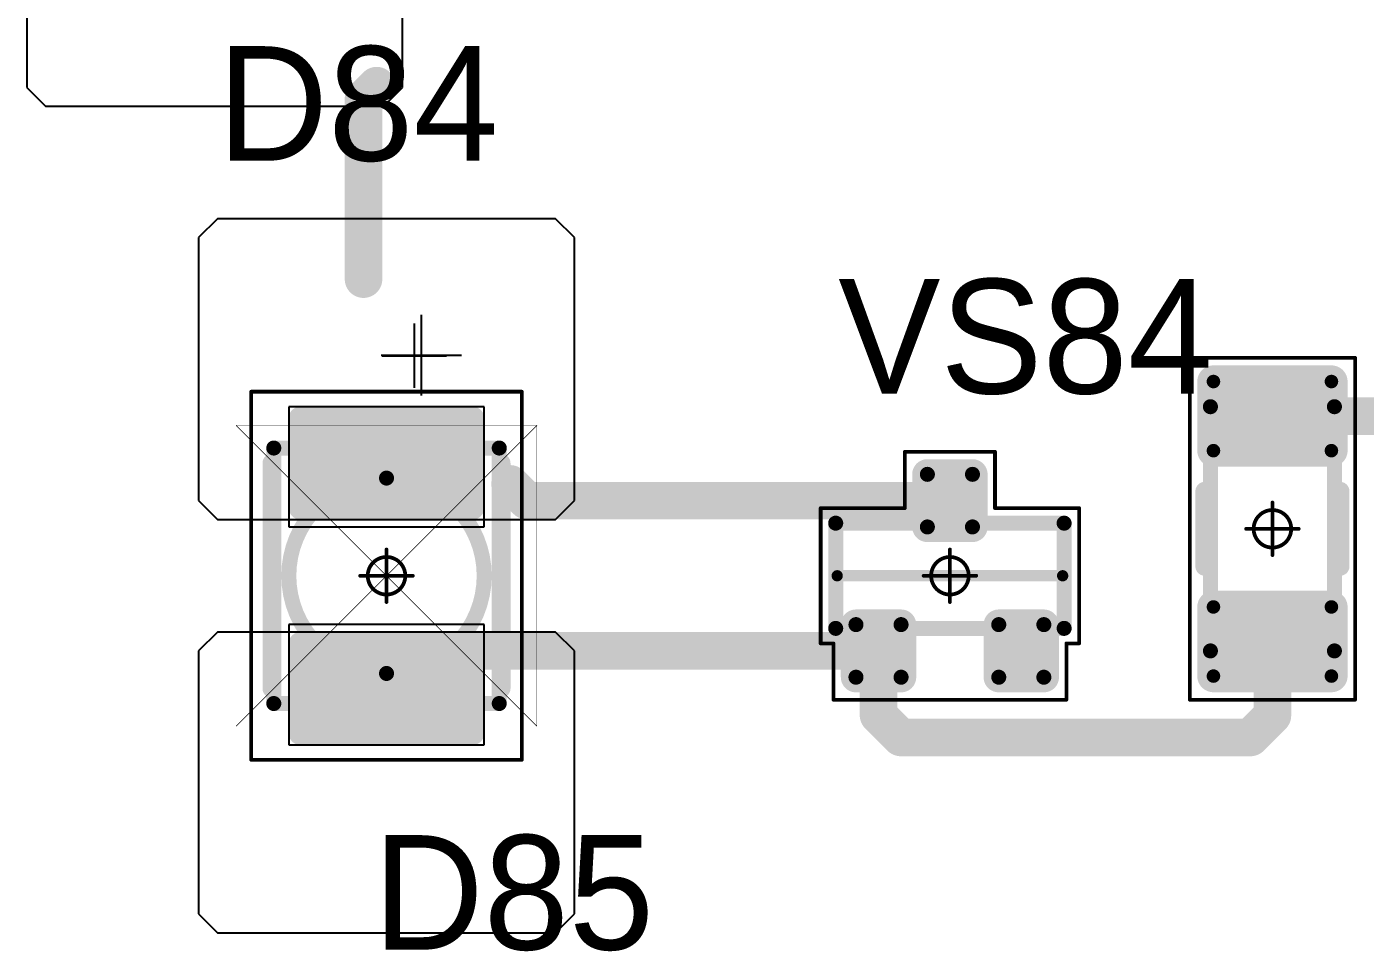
# Model space of a CAD drawing. Header units: millimetres. Extents: x 0 to 395, y 0 to 190.
# Drawn here: x 296.64 to 314.45, y 146.03 to 158.33 of the extents above; entities that cross this region are included whole.
import ezdxf

# ---------------------------------------------------------------- set-up
doc = ezdxf.new("R2010")
doc.units = ezdxf.units.MM
for name, color, linetype in [('Mechanical13', 56, 'Continuous'), ('Mechanical15', 56, 'Continuous'), ('Mechanical5', 56, 'Continuous'), ('TopLayer', 1, 'Continuous'), ('TopOverlay', 2, 'Continuous'), ('TopPaste', 8, 'Continuous'), ('TopSolder', 216, 'Continuous')]:
    doc.layers.add(name, color=color, linetype=linetype)

# ---------------------------------------------------------------- blocks, each defined once
blk = doc.blocks.new('SOT23_1100')
at = {"layer": 'Mechanical13', "const_width": 0.1999996}
for points in [[(-0.7000011399999999, 1.52008078), (0.7000011399999999, 1.52008078)], [(-0.7000011399999999, 1.52008078), (-0.7000011399999999, -1.51991822)], [(0.7000011399999999, 1.52008078), (0.7000011399999999, -1.51991822)], [(-0.7000011399999999, -1.51991822), (0.7000011399999999, -1.51991822)]]:
    blk.add_lwpolyline(points, dxfattribs=at)
at = {"layer": 'Mechanical13', "const_width": 0.0999998}
for points in [[(-0.75000104, 1.52008078, 1), (-0.65000124, 1.52008078, 1)], [(-0.75000104, 1.52008078, 1), (-0.65000124, 1.52008078, 1)], [(0.65000124, 1.52008078, 1), (0.75000104, 1.52008078, 1)], [(0.65000124, 1.52008078, 1), (0.75000104, 1.52008078, 1)], [(-0.75000104, -1.51991822, 1), (-0.65000124, -1.51991822, 1)], [(-0.75000104, -1.51991822, 1), (-0.65000124, -1.51991822, 1)], [(0.65000124, -1.51991822, 1), (0.75000104, -1.51991822, 1)], [(0.65000124, -1.51991822, 1), (0.75000104, -1.51991822, 1)]]:
    blk.add_lwpolyline(points, format="xyb", close=True, dxfattribs=at)
at = {"layer": 'Mechanical15', "const_width": 0.0499999}
for points in [[(-0.90000074, 1.72008038), (-0.90000074, 1.55008072)], [(-0.90000074, 1.72008038), (0.90000074, 1.72008038)], [(0.90000074, 1.72008038), (0.90000074, 0.6000800799999999)], [(-1.64999924, 1.55008072), (-1.64999924, -1.54991816)], [(-1.64999924, 1.55008072), (-0.90000074, 1.55008072)], [(0.90000074, 0.6000800799999999), (1.64999924, 0.6000800799999999)], [(1.64999924, 0.6000800799999999), (1.64999924, -0.59991752)], [(0, 0.35008058), (0, -0.34991802)], [(-0.3499993, 8.128e-05), (0.3499993, 8.128e-05)], [(0.90000074, -0.59991752), (1.64999924, -0.59991752)], [(0.90000074, -0.59991752), (0.90000074, -1.71991782)], [(-1.64999924, -1.54991816), (-0.90000074, -1.54991816)], [(-0.90000074, -1.54991816), (-0.90000074, -1.71991782)], [(-0.90000074, -1.71991782), (0.90000074, -1.71991782)]]:
    blk.add_lwpolyline(points, dxfattribs=at)
at = {"layer": 'Mechanical15'}
for points, const_width in [([(-0.9125000799999999, 1.72008038, 1), (-0.8875014, 1.72008038, 1)], 0.02499868), ([(-0.9125000799999999, 1.72008038, 1), (-0.8875014, 1.72008038, 1)], 0.02499868), ([(0.8875014, 1.72008038, 1), (0.9125000799999999, 1.72008038, 1)], 0.02499868), ([(0.8875014, 1.72008038, 1), (0.9125000799999999, 1.72008038, 1)], 0.02499868), ([(-1.66249858, 1.55008072, 1), (-1.6374999, 1.55008072, 1)], 0.02499868), ([(-1.66249858, 1.55008072, 1), (-1.6374999, 1.55008072, 1)], 0.02499868), ([(-0.9125000799999999, 1.55008072, 1), (-0.8875014, 1.55008072, 1)], 0.02499868), ([(-0.9125000799999999, 1.55008072, 1), (-0.8875014, 1.55008072, 1)], 0.02499868), ([(0.8875014, 0.6000800799999999, 1), (0.9125000799999999, 0.6000800799999999, 1)], 0.02499868), ([(0.8875014, 0.6000800799999999, 1), (0.9125000799999999, 0.6000800799999999, 1)], 0.02499868), ([(1.6374999, 0.6000800799999999, 1), (1.66249858, 0.6000800799999999, 1)], 0.02499868), ([(1.6374999, 0.6000800799999999, 1), (1.66249858, 0.6000800799999999, 1)], 0.02499868), ([(-0.01249934, 0.35008058, 1), (0.01249934, 0.35008058, 1)], 0.02499868), ([(0.2499995, 8.128e-05, 1), (-0.2499995, 8.128e-05, 1)], 0.0499999), ([(-0.36249864, 8.128e-05, 1), (-0.33749996, 8.128e-05, 1)], 0.02499868), ([(-0.26249884, 8.128e-05, 1), (-0.23750016, 8.128e-05, 1)], 0.02499868), ([(0.23750016, 8.128e-05, 1), (0.26249884, 8.128e-05, 1)], 0.02499868), ([(0.33749996, 8.128e-05, 1), (0.36249864, 8.128e-05, 1)], 0.02499868), ([(-0.01249934, -0.34991802, 1), (0.01249934, -0.34991802, 1)], 0.02499868), ([(0.8875014, -0.59991752, 1), (0.9125000799999999, -0.59991752, 1)], 0.02499868), ([(0.8875014, -0.59991752, 1), (0.9125000799999999, -0.59991752, 1)], 0.02499868), ([(1.6374999, -0.59991752, 1), (1.66249858, -0.59991752, 1)], 0.02499868), ([(1.6374999, -0.59991752, 1), (1.66249858, -0.59991752, 1)], 0.02499868), ([(-1.66249858, -1.54991816, 1), (-1.6374999, -1.54991816, 1)], 0.02499868), ([(-1.66249858, -1.54991816, 1), (-1.6374999, -1.54991816, 1)], 0.02499868), ([(-0.9125000799999999, -1.54991816, 1), (-0.8875014, -1.54991816, 1)], 0.02499868), ([(-0.9125000799999999, -1.54991816, 1), (-0.8875014, -1.54991816, 1)], 0.02499868), ([(-0.9125000799999999, -1.71991782, 1), (-0.8875014, -1.71991782, 1)], 0.02499868), ([(-0.9125000799999999, -1.71991782, 1), (-0.8875014, -1.71991782, 1)], 0.02499868), ([(0.8875014, -1.71991782, 1), (0.9125000799999999, -1.71991782, 1)], 0.02499868), ([(0.8875014, -1.71991782, 1), (0.9125000799999999, -1.71991782, 1)], 0.02499868)]:
    blk.add_lwpolyline(points, format="xyb", close=True, dxfattribs=dict(at, const_width=const_width))
at = {"layer": 'TopLayer', "const_width": 0.0999998}
for points in [[(-1.39999974, 1.25008132, 1), (-1.29999994, 1.25008132, 1)], [(-0.7000011399999999, 1.25008132, 1), (-0.6000013399999999, 1.25008132, 1)], [(-1.39999974, 0.65008252, 1), (-1.29999994, 0.65008252, 1)], [(-0.7000011399999999, 0.65008252, 1), (-0.6000013399999999, 0.65008252, 1)], [(0.6000013399999999, 0.30008068, 1), (0.7000011399999999, 0.30008068, 1)], [(1.29999994, 0.30008068, 1), (1.39999974, 0.30008068, 1)], [(0.6000013399999999, -0.29991812, 1), (0.7000011399999999, -0.29991812, 1)], [(1.29999994, -0.29991812, 1), (1.39999974, -0.29991812, 1)], [(-1.39999974, -0.64991996, 1), (-1.29999994, -0.64991996, 1)], [(-0.7000011399999999, -0.64991996, 1), (-0.6000013399999999, -0.64991996, 1)], [(-1.39999974, -1.24991876, 1), (-1.29999994, -1.24991876, 1)], [(-0.7000011399999999, -1.24991876, 1), (-0.6000013399999999, -1.24991876, 1)]]:
    blk.add_lwpolyline(points, format="xyb", close=True, dxfattribs=at)
at = {"layer": 'TopLayer'}
for points in [[(-1.44999964, 1.25008132), (-1.44999964, 0.65008252), (-0.55000144, 1.25008132), (-0.55000144, 0.65008252)], [(-1.34999984, 1.35008112), (-1.34999984, 0.55008272), (-0.65000124, 1.35008112), (-0.65000124, 0.55008272)], [(0.65000124, 0.40008048), (0.65000124, -0.39991792), (1.34999984, 0.40008048), (1.34999984, -0.39991792)], [(0.55000144, 0.30008068), (0.55000144, -0.29991812), (1.44999964, 0.30008068), (1.44999964, -0.29991812)], [(-1.44999964, -0.64991996), (-1.44999964, -1.24991876), (-0.55000144, -0.64991996), (-0.55000144, -1.24991876)], [(-1.34999984, -0.54992016), (-1.34999984, -1.34991856), (-0.65000124, -0.54992016), (-0.65000124, -1.34991856)]]:
    blk.add_solid(points, dxfattribs=at)
at = {"layer": 'TopOverlay', "const_width": 0.1499997}
blk.add_lwpolyline([(0, 1.49999954), (0, -1.49999954)], dxfattribs=at)
at = {"layer": 'TopOverlay', "const_width": 0.07499858}
for points in [[(-0.03750056, 1.49999954, 1), (0.03750056, 1.49999954, 1)], [(-0.03750056, -1.49999954, 1), (0.03750056, -1.49999954, 1)]]:
    blk.add_lwpolyline(points, format="xyb", close=True, dxfattribs=at)
at = {"layer": 'TopPaste', "const_width": 0.07499858}
for points in [[(-1.38749786, 1.25008132, 1), (-1.31250182, 1.25008132, 1)], [(-0.68749926, 1.25008132, 1), (-0.61250322, 1.25008132, 1)], [(-1.38749786, 0.65008252, 1), (-1.31250182, 0.65008252, 1)], [(-0.68749926, 0.65008252, 1), (-0.61250322, 0.65008252, 1)], [(0.61250322, 0.30008068, 1), (0.68749926, 0.30008068, 1)], [(1.31250182, 0.30008068, 1), (1.38749786, 0.30008068, 1)], [(0.61250322, -0.29991812, 1), (0.68749926, -0.29991812, 1)], [(1.31250182, -0.29991812, 1), (1.38749786, -0.29991812, 1)], [(-1.38749786, -0.64991996, 1), (-1.31250182, -0.64991996, 1)], [(-0.68749926, -0.64991996, 1), (-0.61250322, -0.64991996, 1)], [(-1.38749786, -1.24991876, 1), (-1.31250182, -1.24991876, 1)], [(-0.68749926, -1.24991876, 1), (-0.61250322, -1.24991876, 1)]]:
    blk.add_lwpolyline(points, format="xyb", close=True, dxfattribs=at)
at = {"layer": 'TopPaste'}
for points in [[(-1.42499842, 1.25008132), (-1.42499842, 0.65008252), (-0.5750026599999999, 1.25008132), (-0.5750026599999999, 0.65008252)], [(-1.34999984, 1.3250799), (-1.34999984, 0.57508394), (-0.65000124, 1.3250799), (-0.65000124, 0.57508394)], [(0.65000124, 0.37507926), (0.65000124, -0.3749166999999999), (1.34999984, 0.37507926), (1.34999984, -0.3749166999999999)], [(0.5750026599999999, 0.30008068), (0.5750026599999999, -0.29991812), (1.42499842, 0.30008068), (1.42499842, -0.29991812)], [(-1.42499842, -0.64991996), (-1.42499842, -1.24991876), (-0.5750026599999999, -0.64991996), (-0.5750026599999999, -1.24991876)], [(-1.34999984, -0.57492138), (-1.34999984, -1.32491734), (-0.65000124, -0.57492138), (-0.65000124, -1.32491734)]]:
    blk.add_solid(points, dxfattribs=at)
at = {"layer": 'TopSolder', "const_width": 0.2015998}
for points in [[(-1.45079974, 1.25008132, 1), (-1.24919994, 1.25008132, 1)], [(-0.75080114, 1.25008132, 1), (-0.5492013399999999, 1.25008132, 1)], [(-1.45079974, 0.65008252, 1), (-1.24919994, 0.65008252, 1)], [(-0.75080114, 0.65008252, 1), (-0.5492013399999999, 0.65008252, 1)], [(0.5492013399999999, 0.30008068, 1), (0.75080114, 0.30008068, 1)], [(1.24919994, 0.30008068, 1), (1.45079974, 0.30008068, 1)], [(0.5492013399999999, -0.29991812, 1), (0.75080114, -0.29991812, 1)], [(1.24919994, -0.29991812, 1), (1.45079974, -0.29991812, 1)], [(-1.45079974, -0.64991996, 1), (-1.24919994, -0.64991996, 1)], [(-0.75080114, -0.64991996, 1), (-0.5492013399999999, -0.64991996, 1)], [(-1.45079974, -1.24991876, 1), (-1.24919994, -1.24991876, 1)], [(-0.75080114, -1.24991876, 1), (-0.5492013399999999, -1.24991876, 1)]]:
    blk.add_lwpolyline(points, format="xyb", close=True, dxfattribs=at)
at = {"layer": 'TopSolder'}
for points in [[(-1.34999984, 1.45168112), (-1.34999984, 0.44848272), (-0.65000124, 1.45168112), (-0.65000124, 0.44848272)], [(-1.55159964, 1.25008132), (-1.55159964, 0.65008252), (-0.4484014399999999, 1.25008132), (-0.4484014399999999, 0.65008252)], [(0.65000124, 0.50168048), (0.65000124, -0.50151792), (1.34999984, 0.50168048), (1.34999984, -0.50151792)], [(0.4484014399999999, 0.30008068), (0.4484014399999999, -0.29991812), (1.55159964, 0.30008068), (1.55159964, -0.29991812)], [(-1.34999984, -0.44832016), (-1.34999984, -1.45151856), (-0.65000124, -0.44832016), (-0.65000124, -1.45151856)], [(-1.55159964, -0.64991996), (-1.55159964, -1.24991876), (-0.4484014399999999, -0.64991996), (-0.4484014399999999, -1.24991876)]]:
    blk.add_solid(points, dxfattribs=at)
blk = doc.blocks.new('RC1206S_1195')
at = {"layer": 'Mechanical13', "const_width": 0.1999996}
for points in [[(-1.62500056, 0.8249996199999998), (-1.62500056, -0.8249996199999998)], [(-1.62500056, 0.8249996199999998), (1.62500056, 0.8249996199999998)], [(1.62500056, 0.8249996199999998), (1.62500056, -0.8249996199999998)], [(-1.62500056, -0.8249996199999998), (1.62500056, -0.8249996199999998)]]:
    blk.add_lwpolyline(points, dxfattribs=at)
at = {"layer": 'Mechanical13', "const_width": 0.0999998}
for points in [[(-1.67500046, 0.8249996199999998, 1), (-1.57500066, 0.8249996199999998, 1)], [(-1.67500046, 0.8249996199999998, 1), (-1.57500066, 0.8249996199999998, 1)], [(1.57500066, 0.8249996199999998, 1), (1.67500046, 0.8249996199999998, 1)], [(1.57500066, 0.8249996199999998, 1), (1.67500046, 0.8249996199999998, 1)], [(-1.67500046, -0.8249996199999998, 1), (-1.57500066, -0.8249996199999998, 1)], [(-1.67500046, -0.8249996199999998, 1), (-1.57500066, -0.8249996199999998, 1)], [(1.57500066, -0.8249996199999998, 1), (1.67500046, -0.8249996199999998, 1)], [(1.57500066, -0.8249996199999998, 1), (1.67500046, -0.8249996199999998, 1)]]:
    blk.add_lwpolyline(points, format="xyb", close=True, dxfattribs=at)
at = {"layer": 'Mechanical15', "const_width": 0.0499999}
for points in [[(-2.27499926, 1.10000034), (-2.27499926, -1.10000034)], [(-2.27499926, 1.10000034), (2.27499926, 1.10000034)], [(2.27499926, 1.10000034), (2.27499926, -1.10000034)], [(0, 0.3499993), (0, -0.3499993)], [(-0.3499993, 0), (0.3499993, 0)], [(-2.27499926, -1.10000034), (2.27499926, -1.10000034)]]:
    blk.add_lwpolyline(points, dxfattribs=at)
at = {"layer": 'Mechanical15'}
for points, const_width in [([(-2.2874986, 1.10000034, 1), (-2.26249992, 1.10000034, 1)], 0.02499868), ([(-2.2874986, 1.10000034, 1), (-2.26249992, 1.10000034, 1)], 0.02499868), ([(2.26249992, 1.10000034, 1), (2.2874986, 1.10000034, 1)], 0.02499868), ([(2.26249992, 1.10000034, 1), (2.2874986, 1.10000034, 1)], 0.02499868), ([(-0.01249934, 0.3499993, 1), (0.01249934, 0.3499993, 1)], 0.02499868), ([(0.2499995, 0, 1), (-0.2499995, 0, 1)], 0.0499999), ([(-0.36249864, 0, 1), (-0.33749996, 0, 1)], 0.02499868), ([(-0.26249884, 0, 1), (-0.23750016, 0, 1)], 0.02499868), ([(0.23750016, 0, 1), (0.26249884, 0, 1)], 0.02499868), ([(0.33749996, 0, 1), (0.36249864, 0, 1)], 0.02499868), ([(-0.01249934, -0.3499993, 1), (0.01249934, -0.3499993, 1)], 0.02499868), ([(-2.2874986, -1.10000034, 1), (-2.26249992, -1.10000034, 1)], 0.02499868), ([(-2.2874986, -1.10000034, 1), (-2.26249992, -1.10000034, 1)], 0.02499868), ([(2.26249992, -1.10000034, 1), (2.2874986, -1.10000034, 1)], 0.02499868), ([(2.26249992, -1.10000034, 1), (2.2874986, -1.10000034, 1)], 0.02499868)]:
    blk.add_lwpolyline(points, format="xyb", close=True, dxfattribs=dict(at, const_width=const_width))
at = {"layer": 'TopLayer', "const_width": 0.11500104}
for points in [[(-2.01750168, 0.78499716, 1), (-1.90250064, 0.78499716, 1)], [(-1.09750352, 0.78499716, 1), (-0.98250248, 0.78499716, 1)], [(0.98250248, 0.78499716, 1), (1.09750352, 0.78499716, 1)], [(1.90250064, 0.78499716, 1), (2.01750168, 0.78499716, 1)], [(-2.01750168, -0.78499716, 1), (-1.90250064, -0.78499716, 1)], [(-1.09750352, -0.78499716, 1), (-0.98250248, -0.78499716, 1)], [(0.98250248, -0.78499716, 1), (1.09750352, -0.78499716, 1)], [(1.90250064, -0.78499716, 1), (2.01750168, -0.78499716, 1)]]:
    blk.add_lwpolyline(points, format="xyb", close=True, dxfattribs=at)
at = {"layer": 'TopLayer'}
for points in [[(-1.96000116, -0.8999982), (-1.040003, -0.8999982), (-1.96000116, 0.8999982), (-1.040003, 0.8999982)], [(1.040003, -0.8999982), (1.96000116, -0.8999982), (1.040003, 0.8999982), (1.96000116, 0.8999982)], [(-2.0750022, -0.78499716), (-0.92500196, -0.78499716), (-2.0750022, 0.78499716), (-0.92500196, 0.78499716)], [(0.92500196, -0.78499716), (2.0750022, -0.78499716), (0.92500196, 0.78499716), (2.0750022, 0.78499716)]]:
    blk.add_solid(points, dxfattribs=at)
at = {"layer": 'TopOverlay', "const_width": 0.2499995}
for points in [[(-0.499999, 0.90000074), (0.499999, 0.90000074)], [(-0.499999, -0.90000074), (0.499999, -0.90000074)]]:
    blk.add_lwpolyline(points, dxfattribs=at)
at = {"layer": 'TopOverlay', "const_width": 0.12499848}
for points in [[(-0.56249824, 0.90000074, 1), (-0.43749976, 0.90000074, 1)], [(0.43749976, 0.90000074, 1), (0.56249824, 0.90000074, 1)], [(-0.56249824, -0.90000074, 1), (-0.43749976, -0.90000074, 1)], [(0.43749976, -0.90000074, 1), (0.56249824, -0.90000074, 1)]]:
    blk.add_lwpolyline(points, format="xyb", close=True, dxfattribs=at)
at = {"layer": 'TopPaste', "const_width": 0.08999982}
for points in [[(-2.0049998, 0.78499716, 1), (-1.91500252, 0.78499716, 1)], [(-1.08500164, 0.78499716, 1), (-0.9950043599999999, 0.78499716, 1)], [(0.9950043599999999, 0.78499716, 1), (1.08500164, 0.78499716, 1)], [(1.91500252, 0.78499716, 1), (2.0049998, 0.78499716, 1)], [(-2.0049998, -0.78499716, 1), (-1.91500252, -0.78499716, 1)], [(-1.08500164, -0.78499716, 1), (-0.9950043599999999, -0.78499716, 1)], [(0.9950043599999999, -0.78499716, 1), (1.08500164, -0.78499716, 1)], [(1.91500252, -0.78499716, 1), (2.0049998, -0.78499716, 1)]]:
    blk.add_lwpolyline(points, format="xyb", close=True, dxfattribs=at)
at = {"layer": 'TopPaste'}
for points in [[(-2.05000098, -0.78499716), (-0.9500031800000001, -0.78499716), (-2.05000098, 0.78499716), (-0.9500031800000001, 0.78499716)], [(-1.96000116, -0.8749969799999999), (-1.040003, -0.8749969799999999), (-1.96000116, 0.8749969799999999), (-1.040003, 0.8749969799999999)], [(0.9500031800000001, -0.78499716), (2.05000098, -0.78499716), (0.9500031800000001, 0.78499716), (2.05000098, 0.78499716)], [(1.040003, -0.8749969799999999), (1.96000116, -0.8749969799999999), (1.040003, 0.8749969799999999), (1.96000116, 0.8749969799999999)]]:
    blk.add_solid(points, dxfattribs=at)
at = {"layer": 'TopSolder', "const_width": 0.21500084}
for points in [[(-2.06750158, 0.78499716, 1), (-1.85250074, 0.78499716, 1)], [(-1.14750342, 0.78499716, 1), (-0.93250258, 0.78499716, 1)], [(0.93250258, 0.78499716, 1), (1.14750342, 0.78499716, 1)], [(1.85250074, 0.78499716, 1), (2.06750158, 0.78499716, 1)], [(-2.06750158, -0.78499716, 1), (-1.85250074, -0.78499716, 1)], [(-1.14750342, -0.78499716, 1), (-0.93250258, -0.78499716, 1)], [(0.93250258, -0.78499716, 1), (1.14750342, -0.78499716, 1)], [(1.85250074, -0.78499716, 1), (2.06750158, -0.78499716, 1)]]:
    blk.add_lwpolyline(points, format="xyb", close=True, dxfattribs=at)
at = {"layer": 'TopSolder'}
for points in [[(-1.96000116, -0.999998), (-1.040003, -0.999998), (-1.96000116, 0.999998), (-1.040003, 0.999998)], [(1.040003, -0.999998), (1.96000116, -0.999998), (1.040003, 0.999998), (1.96000116, 0.999998)], [(-2.175002, -0.78499716), (-0.8250021599999999, -0.78499716), (-2.175002, 0.78499716), (-0.8250021599999999, 0.78499716)], [(0.8250021599999999, -0.78499716), (2.175002, -0.78499716), (0.8250021599999999, 0.78499716), (2.175002, 0.78499716)]]:
    blk.add_solid(points, dxfattribs=at)
blk = doc.blocks.new('T66G_4_1249')
at = {"layer": 'Mechanical13'}
for p, q in [((2.93559992, 0.07119874), (2.93559992, -1.00000054)), ((2.40000028, -0.4644009), (3.47119956, -0.4644009))]:
    blk.add_line(p, q, dxfattribs=at)
at = {"layer": 'Mechanical13', "const_width": 0.1999996}
for points in [[(-1.69999914, 1.49999954), (1.69999914, 1.49999954)], [(-1.69999914, 1.49999954), (-1.69999914, -1.49999954)], [(1.69999914, 1.49999954), (1.69999914, -1.49999954)], [(-1.69999914, -1.49999954), (1.69999914, -1.49999954)]]:
    blk.add_lwpolyline(points, dxfattribs=at)
at = {"layer": 'Mechanical13'}
for points, const_width in [([(-1.74999904, 1.49999954, 1), (-1.64999924, 1.49999954, 1)], 0.0999998), ([(-1.74999904, 1.49999954, 1), (-1.64999924, 1.49999954, 1)], 0.0999998), ([(1.64999924, 1.49999954, 1), (1.74999904, 1.49999954, 1)], 0.0999998), ([(1.64999924, 1.49999954, 1), (1.74999904, 1.49999954, 1)], 0.0999998), ([(1.29999994, 0, 1), (-1.29999994, 0, 1)], 0.1999996), ([(-1.34999984, 0, 1), (-1.25000004, 0, 1)], 0.0999998), ([(1.25000004, 0, 1), (1.34999984, 0, 1)], 0.0999998), ([(-1.74999904, -1.49999954, 1), (-1.64999924, -1.49999954, 1)], 0.0999998), ([(-1.74999904, -1.49999954, 1), (-1.64999924, -1.49999954, 1)], 0.0999998), ([(1.64999924, -1.49999954, 1), (1.74999904, -1.49999954, 1)], 0.0999998), ([(1.64999924, -1.49999954, 1), (1.74999904, -1.49999954, 1)], 0.0999998)]:
    blk.add_lwpolyline(points, format="xyb", close=True, dxfattribs=dict(at, const_width=const_width))
at = {"layer": 'Mechanical15', "const_width": 0.0499999}
for points in [[(-2.45000018, 1.79999894), (-2.45000018, -1.79999894)], [(-2.45000018, 1.79999894), (2.45000018, 1.79999894)], [(2.45000018, 1.79999894), (2.45000018, -1.79999894)], [(0, 0.3499993), (0, -0.3499993)], [(-0.3499993, 0), (0.3499993, 0)], [(-2.45000018, -1.79999894), (2.45000018, -1.79999894)]]:
    blk.add_lwpolyline(points, dxfattribs=at)
at = {"layer": 'Mechanical15'}
for points, const_width in [([(-2.46249952, 1.79999894, 1), (-2.43750084, 1.79999894, 1)], 0.02499868), ([(-2.46249952, 1.79999894, 1), (-2.43750084, 1.79999894, 1)], 0.02499868), ([(2.43750084, 1.79999894, 1), (2.46249952, 1.79999894, 1)], 0.02499868), ([(2.43750084, 1.79999894, 1), (2.46249952, 1.79999894, 1)], 0.02499868), ([(-0.01249934, 0.3499993, 1), (0.01249934, 0.3499993, 1)], 0.02499868), ([(0.2499995, 0, 1), (-0.2499995, 0, 1)], 0.0499999), ([(-0.36249864, 0, 1), (-0.33749996, 0, 1)], 0.02499868), ([(-0.26249884, 0, 1), (-0.23750016, 0, 1)], 0.02499868), ([(0.23750016, 0, 1), (0.26249884, 0, 1)], 0.02499868), ([(0.33749996, 0, 1), (0.36249864, 0, 1)], 0.02499868), ([(-0.01249934, -0.3499993, 1), (0.01249934, -0.3499993, 1)], 0.02499868), ([(-2.46249952, -1.79999894, 1), (-2.43750084, -1.79999894, 1)], 0.02499868), ([(-2.46249952, -1.79999894, 1), (-2.43750084, -1.79999894, 1)], 0.02499868), ([(2.43750084, -1.79999894, 1), (2.46249952, -1.79999894, 1)], 0.02499868), ([(2.43750084, -1.79999894, 1), (2.46249952, -1.79999894, 1)], 0.02499868)]:
    blk.add_lwpolyline(points, format="xyb", close=True, dxfattribs=dict(at, const_width=const_width))
at = {"layer": 'TopLayer'}
for p, q in [((-4.50000116, 2.50000008), (-4.75000066, 2.25000058)), ((-1.00000054, 2.50000008), (-4.50000116, 2.50000008)), ((-0.75000104, 2.25000058), (-1.00000054, 2.50000008)), ((1.00000054, 2.50000008), (0.75000104, 2.25000058)), ((4.50000116, 2.50000008), (1.00000054, 2.50000008)), ((4.75000066, 2.25000058), (4.50000116, 2.50000008)), ((-4.75000066, 2.25000058), (-4.75000066, -2.25000058)), ((-0.75000104, -2.25000058), (-0.75000104, 2.25000058)), ((0.75000104, 2.25000058), (0.75000104, -2.25000058)), ((4.75000066, -2.25000058), (4.75000066, 2.25000058)), ((-4.75000066, -2.25000058), (-4.50000116, -2.50000008)), ((-1.00000054, -2.50000008), (-0.75000104, -2.25000058)), ((0.75000104, -2.25000058), (1.00000054, -2.50000008)), ((4.50000116, -2.50000008), (4.75000066, -2.25000058)), ((-4.50000116, -2.50000008), (-1.00000054, -2.50000008)), ((1.00000054, -2.50000008), (4.50000116, -2.50000008))]:
    blk.add_line(p, q, dxfattribs=at)
at = {"layer": 'TopLayer', "const_width": 0.1499997}
for points in [[(-2.17499692, 1.15000024, 1), (-2.02499976, 1.15000024, 1)], [(-0.9749993199999999, 1.15000024, 1), (-0.8250021599999999, 1.15000024, 1)], [(0.8250021599999999, 1.15000024, 1), (0.9749993199999999, 1.15000024, 1)], [(2.02499976, 1.15000024, 1), (2.17499692, 1.15000024, 1)], [(-2.17499692, -1.15000024, 1), (-2.02499976, -1.15000024, 1)], [(-0.9749993199999999, -1.15000024, 1), (-0.8250021599999999, -1.15000024, 1)], [(0.8250021599999999, -1.15000024, 1), (0.9749993199999999, -1.15000024, 1)], [(2.02499976, -1.15000024, 1), (2.17499692, -1.15000024, 1)]]:
    blk.add_lwpolyline(points, format="xyb", close=True, dxfattribs=at)
at = {"layer": 'TopLayer'}
for points in [[(-0.90000074, 1.29999994), (-2.09999834, 1.29999994), (-0.90000074, -1.29999994), (-2.09999834, -1.29999994)], [(2.09999834, 1.29999994), (0.90000074, 1.29999994), (2.09999834, -1.29999994), (0.90000074, -1.29999994)], [(-0.75000104, 1.15000024), (-2.24999804, 1.15000024), (-0.75000104, -1.15000024), (-2.24999804, -1.15000024)], [(2.24999804, 1.15000024), (0.75000104, 1.15000024), (2.24999804, -1.15000024), (0.75000104, -1.15000024)]]:
    blk.add_solid(points, dxfattribs=at)
at = {"layer": 'TopOverlay'}
for p, q in [((2.928480299999999, 0.0569595), (2.928480299999999, -0.8000009399999999)), ((2.50000008, -0.37152072), (3.35696052, -0.37152072))]:
    blk.add_line(p, q, dxfattribs=at)
at = {"layer": 'TopOverlay', "const_width": 0.2499995}
for points in [[(-1.49999954, 1.52500076), (1.49999954, 1.52500076)], [(-1.49999954, -1.52500076), (1.49999954, -1.52500076)]]:
    blk.add_lwpolyline(points, dxfattribs=at)
at = {"layer": 'TopOverlay', "const_width": 0.12499848}
for points in [[(-1.56249878, 1.52500076, 1), (-1.4375003, 1.52500076, 1)], [(1.4375003, 1.52500076, 1), (1.56249878, 1.52500076, 1)], [(-1.56249878, -1.52500076, 1), (-1.4375003, -1.52500076, 1)], [(1.4375003, -1.52500076, 1), (1.56249878, -1.52500076, 1)]]:
    blk.add_lwpolyline(points, format="xyb", close=True, dxfattribs=at)
at = {"layer": 'TopPaste', "const_width": 0.12499848}
for points in [[(-2.16249758, 1.15000024, 1), (-2.0374991, 1.15000024, 1)], [(-0.96249998, 1.15000024, 1), (-0.8375015, 1.15000024, 1)], [(0.8375015, 1.15000024, 1), (0.96249998, 1.15000024, 1)], [(2.0374991, 1.15000024, 1), (2.16249758, 1.15000024, 1)], [(-2.16249758, -1.15000024, 1), (-2.0374991, -1.15000024, 1)], [(-0.96249998, -1.15000024, 1), (-0.8375015, -1.15000024, 1)], [(0.8375015, -1.15000024, 1), (0.96249998, -1.15000024, 1)], [(2.0374991, -1.15000024, 1), (2.16249758, -1.15000024, 1)]]:
    blk.add_lwpolyline(points, format="xyb", close=True, dxfattribs=at)
at = {"layer": 'TopPaste'}
for points in [[(-0.90000074, 1.27499872), (-2.09999834, 1.27499872), (-0.90000074, -1.27499872), (-2.09999834, -1.27499872)], [(2.09999834, 1.27499872), (0.90000074, 1.27499872), (2.09999834, -1.27499872), (0.90000074, -1.27499872)], [(-0.7750022599999999, 1.15000024), (-2.22499682, 1.15000024), (-0.7750022599999999, -1.15000024), (-2.22499682, -1.15000024)], [(2.22499682, 1.15000024), (0.7750022599999999, 1.15000024), (2.22499682, -1.15000024), (0.7750022599999999, -1.15000024)]]:
    blk.add_solid(points, dxfattribs=at)
at = {"layer": 'TopSolder'}
for p, q in [((-2.25000058, 1.29999994), (-2.25000058, -1.29999994)), ((-0.65000124, 1.29999994), (-2.25000058, 1.29999994)), ((-0.65000124, -1.29999994), (-0.65000124, 1.29999994)), ((0.65000124, 1.29999994), (0.65000124, -1.29999994)), ((2.25000058, 1.29999994), (0.65000124, 1.29999994)), ((2.25000058, -1.29999994), (2.25000058, 1.29999994)), ((-2.25000058, -1.29999994), (-0.65000124, -1.29999994)), ((0.65000124, -1.29999994), (2.25000058, -1.29999994))]:
    blk.add_line(p, q, dxfattribs=at)
blk = doc.blocks.new('T66G_4_1250')
at = {"layer": 'Mechanical13'}
for p, q in [((2.93559992, 0.07119874), (2.93559992, -1.00000054)), ((2.40000028, -0.4644009), (3.47119956, -0.4644009))]:
    blk.add_line(p, q, dxfattribs=at)
at = {"layer": 'Mechanical13', "const_width": 0.1999996}
for points in [[(-1.69999914, 1.49999954), (1.69999914, 1.49999954)], [(-1.69999914, 1.49999954), (-1.69999914, -1.49999954)], [(1.69999914, 1.49999954), (1.69999914, -1.49999954)], [(-1.69999914, -1.49999954), (1.69999914, -1.49999954)]]:
    blk.add_lwpolyline(points, dxfattribs=at)
at = {"layer": 'Mechanical13'}
for points, const_width in [([(-1.74999904, 1.49999954, 1), (-1.64999924, 1.49999954, 1)], 0.0999998), ([(-1.74999904, 1.49999954, 1), (-1.64999924, 1.49999954, 1)], 0.0999998), ([(1.64999924, 1.49999954, 1), (1.74999904, 1.49999954, 1)], 0.0999998), ([(1.64999924, 1.49999954, 1), (1.74999904, 1.49999954, 1)], 0.0999998), ([(1.29999994, 0, 1), (-1.29999994, 0, 1)], 0.1999996), ([(-1.34999984, 0, 1), (-1.25000004, 0, 1)], 0.0999998), ([(1.25000004, 0, 1), (1.34999984, 0, 1)], 0.0999998), ([(-1.74999904, -1.49999954, 1), (-1.64999924, -1.49999954, 1)], 0.0999998), ([(-1.74999904, -1.49999954, 1), (-1.64999924, -1.49999954, 1)], 0.0999998), ([(1.64999924, -1.49999954, 1), (1.74999904, -1.49999954, 1)], 0.0999998), ([(1.64999924, -1.49999954, 1), (1.74999904, -1.49999954, 1)], 0.0999998)]:
    blk.add_lwpolyline(points, format="xyb", close=True, dxfattribs=dict(at, const_width=const_width))
at = {"layer": 'Mechanical15', "const_width": 0.0499999}
for points in [[(-2.45000018, 1.79999894), (-2.45000018, -1.79999894)], [(-2.45000018, 1.79999894), (2.45000018, 1.79999894)], [(2.45000018, 1.79999894), (2.45000018, -1.79999894)], [(0, 0.3499993), (0, -0.3499993)], [(-0.3499993, 0), (0.3499993, 0)], [(-2.45000018, -1.79999894), (2.45000018, -1.79999894)]]:
    blk.add_lwpolyline(points, dxfattribs=at)
at = {"layer": 'Mechanical15'}
for points, const_width in [([(-2.46249952, 1.79999894, 1), (-2.43750084, 1.79999894, 1)], 0.02499868), ([(-2.46249952, 1.79999894, 1), (-2.43750084, 1.79999894, 1)], 0.02499868), ([(2.43750084, 1.79999894, 1), (2.46249952, 1.79999894, 1)], 0.02499868), ([(2.43750084, 1.79999894, 1), (2.46249952, 1.79999894, 1)], 0.02499868), ([(-0.01249934, 0.3499993, 1), (0.01249934, 0.3499993, 1)], 0.02499868), ([(0.2499995, 0, 1), (-0.2499995, 0, 1)], 0.0499999), ([(-0.36249864, 0, 1), (-0.33749996, 0, 1)], 0.02499868), ([(-0.26249884, 0, 1), (-0.23750016, 0, 1)], 0.02499868), ([(0.23750016, 0, 1), (0.26249884, 0, 1)], 0.02499868), ([(0.33749996, 0, 1), (0.36249864, 0, 1)], 0.02499868), ([(-0.01249934, -0.3499993, 1), (0.01249934, -0.3499993, 1)], 0.02499868), ([(-2.46249952, -1.79999894, 1), (-2.43750084, -1.79999894, 1)], 0.02499868), ([(-2.46249952, -1.79999894, 1), (-2.43750084, -1.79999894, 1)], 0.02499868), ([(2.43750084, -1.79999894, 1), (2.46249952, -1.79999894, 1)], 0.02499868), ([(2.43750084, -1.79999894, 1), (2.46249952, -1.79999894, 1)], 0.02499868)]:
    blk.add_lwpolyline(points, format="xyb", close=True, dxfattribs=dict(at, const_width=const_width))
at = {"layer": 'TopLayer'}
for p, q in [((-4.50000116, 2.50000008), (-4.75000066, 2.25000058)), ((-1.00000054, 2.50000008), (-4.50000116, 2.50000008)), ((-0.75000104, 2.25000058), (-1.00000054, 2.50000008)), ((1.00000054, 2.50000008), (0.75000104, 2.25000058)), ((4.50000116, 2.50000008), (1.00000054, 2.50000008)), ((4.75000066, 2.25000058), (4.50000116, 2.50000008)), ((-4.75000066, 2.25000058), (-4.75000066, -2.25000058)), ((-0.75000104, -2.25000058), (-0.75000104, 2.25000058)), ((0.75000104, 2.25000058), (0.75000104, -2.25000058)), ((4.75000066, -2.25000058), (4.75000066, 2.25000058)), ((-4.75000066, -2.25000058), (-4.50000116, -2.50000008)), ((-1.00000054, -2.50000008), (-0.75000104, -2.25000058)), ((0.75000104, -2.25000058), (1.00000054, -2.50000008)), ((4.50000116, -2.50000008), (4.75000066, -2.25000058)), ((-4.50000116, -2.50000008), (-1.00000054, -2.50000008)), ((1.00000054, -2.50000008), (4.50000116, -2.50000008))]:
    blk.add_line(p, q, dxfattribs=at)
at = {"layer": 'TopLayer', "const_width": 0.1499997}
for points in [[(-2.17499692, 1.15000024, 1), (-2.02499976, 1.15000024, 1)], [(-0.9749993199999999, 1.15000024, 1), (-0.8250021599999999, 1.15000024, 1)], [(0.8250021599999999, 1.15000024, 1), (0.9749993199999999, 1.15000024, 1)], [(2.02499976, 1.15000024, 1), (2.17499692, 1.15000024, 1)], [(-2.17499692, -1.15000024, 1), (-2.02499976, -1.15000024, 1)], [(-0.9749993199999999, -1.15000024, 1), (-0.8250021599999999, -1.15000024, 1)], [(0.8250021599999999, -1.15000024, 1), (0.9749993199999999, -1.15000024, 1)], [(2.02499976, -1.15000024, 1), (2.17499692, -1.15000024, 1)]]:
    blk.add_lwpolyline(points, format="xyb", close=True, dxfattribs=at)
at = {"layer": 'TopLayer'}
for points in [[(-0.90000074, 1.29999994), (-2.09999834, 1.29999994), (-0.90000074, -1.29999994), (-2.09999834, -1.29999994)], [(2.09999834, 1.29999994), (0.90000074, 1.29999994), (2.09999834, -1.29999994), (0.90000074, -1.29999994)], [(-0.75000104, 1.15000024), (-2.24999804, 1.15000024), (-0.75000104, -1.15000024), (-2.24999804, -1.15000024)], [(2.24999804, 1.15000024), (0.75000104, 1.15000024), (2.24999804, -1.15000024), (0.75000104, -1.15000024)]]:
    blk.add_solid(points, dxfattribs=at)
at = {"layer": 'TopOverlay'}
for p, q in [((2.928480299999999, 0.0569595), (2.928480299999999, -0.8000009399999999)), ((2.50000008, -0.37152072), (3.35696052, -0.37152072))]:
    blk.add_line(p, q, dxfattribs=at)
at = {"layer": 'TopOverlay', "const_width": 0.2499995}
for points in [[(-1.49999954, 1.52500076), (1.49999954, 1.52500076)], [(-1.49999954, -1.52500076), (1.49999954, -1.52500076)]]:
    blk.add_lwpolyline(points, dxfattribs=at)
at = {"layer": 'TopOverlay', "const_width": 0.12499848}
for points in [[(-1.56249878, 1.52500076, 1), (-1.4375003, 1.52500076, 1)], [(1.4375003, 1.52500076, 1), (1.56249878, 1.52500076, 1)], [(-1.56249878, -1.52500076, 1), (-1.4375003, -1.52500076, 1)], [(1.4375003, -1.52500076, 1), (1.56249878, -1.52500076, 1)]]:
    blk.add_lwpolyline(points, format="xyb", close=True, dxfattribs=at)
at = {"layer": 'TopPaste', "const_width": 0.12499848}
for points in [[(-2.16249758, 1.15000024, 1), (-2.0374991, 1.15000024, 1)], [(-0.96249998, 1.15000024, 1), (-0.8375015, 1.15000024, 1)], [(0.8375015, 1.15000024, 1), (0.96249998, 1.15000024, 1)], [(2.0374991, 1.15000024, 1), (2.16249758, 1.15000024, 1)], [(-2.16249758, -1.15000024, 1), (-2.0374991, -1.15000024, 1)], [(-0.96249998, -1.15000024, 1), (-0.8375015, -1.15000024, 1)], [(0.8375015, -1.15000024, 1), (0.96249998, -1.15000024, 1)], [(2.0374991, -1.15000024, 1), (2.16249758, -1.15000024, 1)]]:
    blk.add_lwpolyline(points, format="xyb", close=True, dxfattribs=at)
at = {"layer": 'TopPaste'}
for points in [[(-0.90000074, 1.27499872), (-2.09999834, 1.27499872), (-0.90000074, -1.27499872), (-2.09999834, -1.27499872)], [(2.09999834, 1.27499872), (0.90000074, 1.27499872), (2.09999834, -1.27499872), (0.90000074, -1.27499872)], [(-0.7750022599999999, 1.15000024), (-2.22499682, 1.15000024), (-0.7750022599999999, -1.15000024), (-2.22499682, -1.15000024)], [(2.22499682, 1.15000024), (0.7750022599999999, 1.15000024), (2.22499682, -1.15000024), (0.7750022599999999, -1.15000024)]]:
    blk.add_solid(points, dxfattribs=at)
at = {"layer": 'TopSolder'}
for p, q in [((-2.25000058, 1.29999994), (-2.25000058, -1.29999994)), ((-0.65000124, 1.29999994), (-2.25000058, 1.29999994)), ((-0.65000124, -1.29999994), (-0.65000124, 1.29999994)), ((0.65000124, 1.29999994), (0.65000124, -1.29999994)), ((2.25000058, 1.29999994), (0.65000124, 1.29999994)), ((2.25000058, -1.29999994), (2.25000058, 1.29999994)), ((-2.25000058, -1.29999994), (-0.65000124, -1.29999994)), ((0.65000124, -1.29999994), (2.25000058, -1.29999994))]:
    blk.add_line(p, q, dxfattribs=at)

msp = doc.modelspace()

# ---------------------------------------------------------------- linework, layer by layer
at = {"layer": 'Mechanical5'}
for points, const_width in [([(299.43068892, 149.02712892), (303.4306885399999, 153.02712854)], 0.009999979999999999), ([(299.43068892, 153.02712854), (303.4306885399999, 149.02712892)], 0.009999979999999999), ([(299.43068892, 153.02712854), (303.4306885399999, 153.02712854)], 0.00100076), ([(299.43068892, 149.02712892), (299.43068892, 153.02712854)], 0.00100076), ([(303.4306885399999, 149.02712892), (303.4306885399999, 153.02712854)], 0.00100076), ([(299.43068892, 149.02712892), (303.4306885399999, 149.02712892)], 0.00100076)]:
    msp.add_lwpolyline(points, dxfattribs=dict(at, const_width=const_width))
for points, const_width in [([(299.42818956, 153.02712854, 1), (299.43318828, 153.02712854, 1)], 0.00499872), ([(299.43044, 153.02712854, 1), (299.43093784, 153.02712854, 1)], 0.00050038), ([(299.43044, 153.02712854, 1), (299.43093784, 153.02712854, 1)], 0.00050038), ([(303.42818918, 153.02712854, 1), (303.4331879, 153.02712854, 1)], 0.00499872), ([(303.43043962, 153.02712854, 1), (303.43093746, 153.02712854, 1)], 0.00050038), ([(303.43043962, 153.02712854, 1), (303.43093746, 153.02712854, 1)], 0.00050038), ([(299.42818956, 149.02712892, 1), (299.43318828, 149.02712892, 1)], 0.00499872), ([(299.43044, 149.02712892, 1), (299.43093784, 149.02712892, 1)], 0.00050038), ([(299.43044, 149.02712892, 1), (299.43093784, 149.02712892, 1)], 0.00050038), ([(303.42818918, 149.02712892, 1), (303.4331879, 149.02712892, 1)], 0.00499872), ([(303.43043962, 149.02712892, 1), (303.43093746, 149.02712892, 1)], 0.00050038), ([(303.43043962, 149.02712892, 1), (303.43093746, 149.02712892, 1)], 0.00050038)]:
    msp.add_lwpolyline(points, format="xyb", close=True, dxfattribs=dict(at, const_width=const_width))
at = {"layer": 'TopLayer', "const_width": 0.499999}
for points in [[(301.1250009999999, 157.37500148), (301.29999938, 157.54999986)], [(301.1250009999999, 154.9750012), (301.1250009999999, 157.37500148)], [(313.21942944, 153.1521448), (316.00214676, 153.1521448)], [(303.07499964, 152.2500003), (303.29785924, 152.0271407)], [(303.29785924, 152.0271407), (308.92778448, 152.0271407)], [(313.21942944, 149.16789572), (313.21942944, 150.15214064)], [(301.9806889, 149.52713046), (302.48069806, 150.02713962)], [(302.48069806, 150.02713962), (307.97778384, 150.02713962)], [(307.97778384, 149.17221626), (307.97778384, 150.02713962)], [(301.43069, 149.52713046), (301.9806889, 149.52713046)], [(307.97778384, 149.17221626), (308.2749994, 148.8750007)], [(312.9265344199999, 148.8750007), (313.21942944, 149.16789572)], [(308.2749994, 148.8750007), (312.9265344199999, 148.8750007)]]:
    msp.add_lwpolyline(points, dxfattribs=at)
at = {"layer": 'TopLayer', "const_width": 0.2499995}
for points in [[(301.00000252, 157.37500148, 1), (301.24999948, 157.37500148, 1)], [(301.00000252, 157.37500148, 1), (301.24999948, 157.37500148, 1)], [(301.1750009, 157.54999986, 1), (301.42499786, 157.54999986, 1)], [(301.00000252, 154.9750012, 1), (301.24999948, 154.9750012, 1)], [(313.09443096, 153.1521448, 1), (313.34442792, 153.1521448, 1)], [(302.95000116, 152.2500003, 1), (303.19999812, 152.2500003, 1)], [(303.17286076, 152.0271407, 1), (303.42285772, 152.0271407, 1)], [(303.17286076, 152.0271407, 1), (303.42285772, 152.0271407, 1)], [(308.802786, 152.0271407, 1), (309.0527829599999, 152.0271407, 1)], [(313.09443096, 150.15214064, 1), (313.34442792, 150.15214064, 1)], [(302.35569958, 150.02713962, 1), (302.60569654, 150.02713962, 1)], [(302.35569958, 150.02713962, 1), (302.60569654, 150.02713962, 1)], [(307.85278536, 150.02713962, 1), (308.10278232, 150.02713962, 1)], [(307.85278536, 150.02713962, 1), (308.10278232, 150.02713962, 1)], [(301.30569152, 149.52713046, 1), (301.55568848, 149.52713046, 1)], [(301.85569042, 149.52713046, 1), (302.1056873799999, 149.52713046, 1)], [(301.85569042, 149.52713046, 1), (302.1056873799999, 149.52713046, 1)], [(307.85278536, 149.17221626, 1), (308.10278232, 149.17221626, 1)], [(307.85278536, 149.17221626, 1), (308.10278232, 149.17221626, 1)], [(313.09443096, 149.16789572, 1), (313.34442792, 149.16789572, 1)], [(313.09443096, 149.16789572, 1), (313.34442792, 149.16789572, 1)], [(308.15000092, 148.8750007, 1), (308.39999788, 148.8750007, 1)], [(308.15000092, 148.8750007, 1), (308.39999788, 148.8750007, 1)], [(312.80153594, 148.8750007, 1), (313.0515329, 148.8750007, 1)], [(312.80153594, 148.8750007, 1), (313.0515329, 148.8750007, 1)]]:
    msp.add_lwpolyline(points, format="xyb", close=True, dxfattribs=at)

# ---------------------------------------------------------------- block references
at = {"rotation": 90}
for name, p in [('T66G_4_1250', (299.14366892, 162.02709784)), ('T66G_4_1249', (301.43069, 151.02713)), ('RC1206S_1195', (313.21942944, 151.65214272)), ('SOT23_1100', (308.92786576, 151.02714016))]:
    msp.add_blockref(name, p, dxfattribs=at)

# ---------------------------------------------------------------- texts
at = {"layer": 'TopOverlay'}
for s, p in [('D84', (299.18279, 156.55163)), ('VS84', (307.44196576, 153.45284016)), ('D85', (301.252128, 146.05176784))]:
    msp.add_text(s, height=1.524, dxfattribs=at).set_placement(p)

doc.saveas('drawing.dxf')
